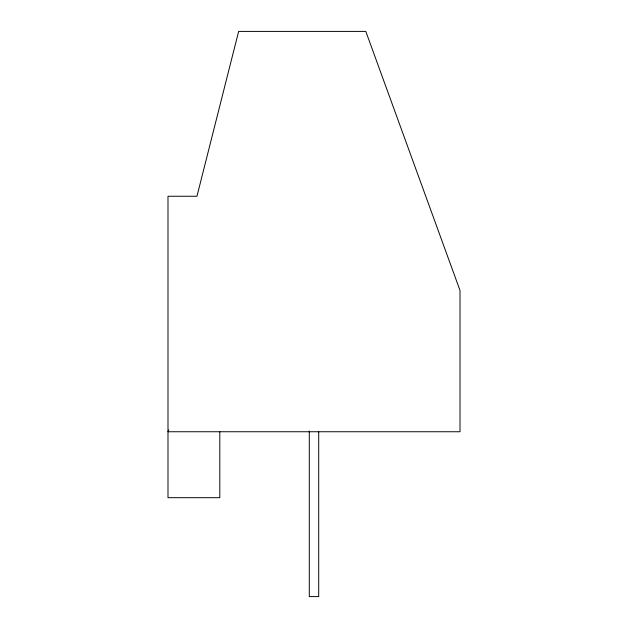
<?xml version="1.0" encoding="UTF-8"?>
<svg xmlns="http://www.w3.org/2000/svg" width="628" height="628" viewBox="0 0 628 628"><rect width="100%" height="100%" fill="white"/><g stroke="black" fill="none" stroke-linecap="round" stroke-linejoin="round"><path stroke-width="0.94" d="M168.712 429.937L167.99 431.75L460.01 431.75L460.01 290.45L365.81 31.4L238.64 31.4L196.957 196.25L167.99 196.25L167.99 497.69L219.8 497.69L219.8 431.75M318.71 431.75L318.71 596.6L309.29 596.6L309.29 431.138"/></g></svg>
